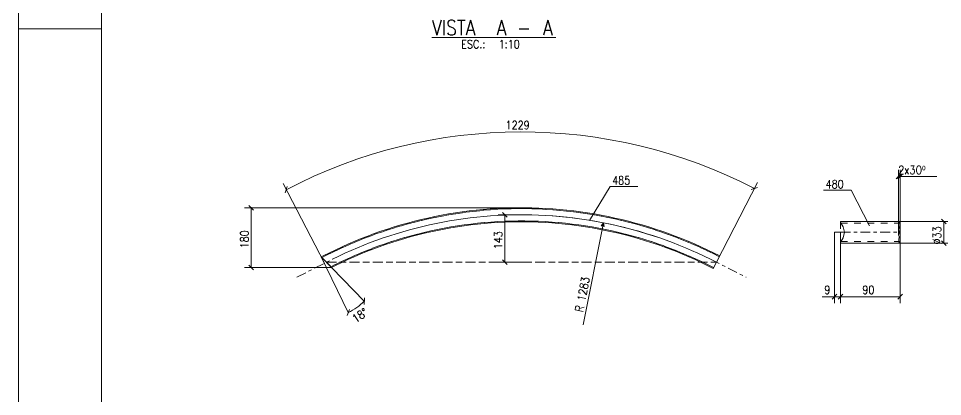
# Model space of a CAD drawing. Header units: millimetres. Extents: x 2 to 846, y 5 to 599.
# Drawn here: x 5 to 283.7, y 191.2 to 305.1 of the extents above; entities that cross this region are included whole.
import ezdxf

# ---------------------------------------------------------------- set-up
doc = ezdxf.new("R2010")
doc.units = ezdxf.units.MM
for name, pattern in [('XKITLINE00', [0]), ('XKITLINE02', [4, 2, -2]), ('XKITLINE03', [6, 3, -1, 1, -1]), ('XKITLINE06', [7, 3, -1, 2, -1])]:
    doc.linetypes.add(name, pattern=pattern)
for name, color, linetype, lineweight in [('Cota', 4, 'Continuous', 0), ('Marca da peça', 2, 'Continuous', 0), ('Objeto gráfico', 3, 'Continuous', 0), ('Outro tipo de objeto', 7, 'Continuous', 0), ('Peça', 2, 'Continuous', 0)]:
    doc.layers.add(name, color=color, linetype=linetype, lineweight=lineweight)
doc.styles.add('ROMANS', font='ROMANS__.TTF')
doc.styles.add('SIMPLEX', font='SIMPLEX_.TTF')

# ---------------------------------------------------------------- blocks, each defined once
blk = doc.blocks.new('*A11')
at = {"layer": 'Peça', "color": 4, "linetype": 'XKITLINE00', "lineweight": 0}
for p, q in [((153.55, 248.04), (155.66, 248.07)), ((155.66, 248.07), (157.77, 248.07)), ((157.77, 248.07), (159.87, 248.04)), ((128.5, 244.99), (130.56, 245.43)), ((132.63, 245.83), (130.56, 245.43)), ((134.7, 246.21), (132.63, 245.83)), ((134.7, 246.21), (136.78, 246.54)), ((136.78, 246.54), (138.87, 246.85)), ((138.87, 246.85), (140.96, 247.12)), ((140.96, 247.12), (143.05, 247.36)), ((143.05, 247.36), (145.14, 247.56)), ((145.14, 247.56), (147.24, 247.73)), ((147.24, 247.73), (149.34, 247.87)), ((149.34, 247.87), (151.45, 247.97)), ((151.45, 247.97), (153.55, 248.04)), ((159.87, 248.04), (161.98, 247.97)), ((161.98, 247.97), (164.08, 247.87)), ((166.18, 247.73), (164.08, 247.87)), ((168.28, 247.56), (166.18, 247.73)), ((168.28, 247.56), (170.38, 247.36)), ((170.38, 247.36), (172.47, 247.12)), ((172.47, 247.12), (174.56, 246.85)), ((174.56, 246.85), (176.64, 246.54)), ((176.64, 246.54), (178.72, 246.21)), ((178.72, 246.21), (180.79, 245.83)), ((180.79, 245.83), (182.86, 245.43)), ((182.86, 245.43), (184.92, 244.99)), ((118.33, 242.3), (120.34, 242.9)), ((120.34, 242.9), (122.37, 243.47)), ((122.37, 243.47), (124.41, 244.01)), ((124.41, 244.01), (126.45, 244.52)), ((126.45, 244.52), (128.5, 244.99)), ((137.43, 242.35), (139.45, 242.65)), ((139.45, 242.65), (141.47, 242.91)), ((141.47, 242.91), (143.49, 243.14)), ((143.49, 243.14), (145.52, 243.34)), ((145.52, 243.34), (147.55, 243.5)), ((149.58, 243.63), (147.55, 243.5)), ((151.62, 243.73), (149.58, 243.63)), ((151.62, 243.73), (153.66, 243.8)), ((153.66, 243.8), (155.69, 243.83)), ((155.69, 243.83), (157.73, 243.83)), ((157.73, 243.83), (159.77, 243.8)), ((159.77, 243.8), (161.8, 243.73)), ((161.8, 243.73), (163.84, 243.63)), ((163.84, 243.63), (165.87, 243.5)), ((165.87, 243.5), (167.9, 243.34)), ((167.9, 243.34), (169.93, 243.14)), ((169.93, 243.14), (171.96, 242.91)), ((171.96, 242.91), (173.98, 242.65)), ((173.98, 242.65), (175.99, 242.35)), ((184.92, 244.99), (186.97, 244.52)), ((186.97, 244.52), (189.02, 244.01)), ((189.02, 244.01), (191.05, 243.47)), ((191.05, 243.47), (193.08, 242.9)), ((193.08, 242.9), (195.1, 242.3)), ((110.36, 239.56), (112.34, 240.29)), ((112.34, 240.29), (114.32, 240.99)), ((114.32, 240.99), (116.32, 241.66)), ((116.32, 241.66), (118.33, 242.3)), ((123.49, 239.38), (125.46, 239.9)), ((125.46, 239.9), (127.44, 240.39)), ((127.44, 240.39), (129.42, 240.85)), ((129.42, 240.85), (131.41, 241.27)), ((131.41, 241.27), (133.41, 241.67)), ((133.41, 241.67), (135.42, 242.03)), ((135.42, 242.03), (137.43, 242.35)), ((175.99, 242.35), (178, 242.03)), ((178, 242.03), (180.01, 241.67)), ((182.01, 241.27), (180.01, 241.67)), ((184, 240.85), (182.01, 241.27)), ((184, 240.85), (185.99, 240.39)), ((185.99, 240.39), (187.97, 239.9)), ((187.97, 239.9), (189.94, 239.38)), ((195.1, 242.3), (197.11, 241.66)), ((199.1, 240.99), (197.11, 241.66)), ((201.09, 240.29), (199.1, 240.99)), ((201.09, 240.29), (203.06, 239.56)), ((102.59, 236.32), (104.51, 237.17)), ((104.51, 237.17), (106.45, 238)), ((106.45, 238), (108.4, 238.8)), ((108.4, 238.8), (110.36, 239.56)), ((113.78, 236.31), (115.7, 236.99)), ((117.63, 237.63), (115.7, 236.99)), ((119.57, 238.25), (117.63, 237.63)), ((119.57, 238.25), (121.53, 238.83)), ((121.53, 238.83), (123.49, 239.38)), ((189.94, 239.38), (191.9, 238.83)), ((191.9, 238.83), (193.85, 238.25)), ((193.85, 238.25), (195.79, 237.63)), ((195.79, 237.63), (197.72, 236.99)), ((197.72, 236.99), (199.65, 236.31)), ((203.06, 239.56), (205.03, 238.8)), ((205.03, 238.8), (206.98, 238)), ((206.98, 238), (208.91, 237.17)), ((208.91, 237.17), (210.84, 236.32)), ((96.91, 233.56), (98.79, 234.51)), ((100.68, 235.43), (98.79, 234.51)), ((102.59, 236.32), (100.68, 235.43)), ((108.08, 234.09), (109.97, 234.86)), ((109.97, 234.86), (111.87, 235.6)), ((111.87, 235.6), (113.78, 236.31)), ((199.65, 236.31), (201.56, 235.6)), ((201.56, 235.6), (203.46, 234.86)), ((203.46, 234.86), (205.34, 234.09)), ((210.84, 236.32), (212.74, 235.43)), ((212.74, 235.43), (214.64, 234.51)), ((214.64, 234.51), (216.52, 233.56)), ((96.34, 233.26), (96.91, 233.56)), ((96.34, 233.26), (97.29, 232.28)), ((97.88, 231.67), (97.29, 232.28)), ((97.88, 231.67), (98.47, 231.06)), ((100.67, 230.71), (102.5, 231.6)), ((102.5, 231.6), (104.35, 232.46)), ((104.35, 232.46), (106.21, 233.29)), ((106.21, 233.29), (108.08, 234.09)), ((205.34, 234.09), (207.22, 233.29)), ((207.22, 233.29), (209.08, 232.46)), ((209.08, 232.46), (210.92, 231.6)), ((212.76, 230.71), (210.92, 231.6)), ((214.57, 229.79), (216.52, 233.56)), ((99.31, 230.2), (98.47, 231.06)), ((99.43, 230.08), (99.31, 230.2)), ((99.43, 230.08), (100.67, 230.71)), ((214.57, 229.79), (212.76, 230.71))]:
    blk.add_line(p, q, dxfattribs=at)
at = {"layer": 'Peça', "color": 7, "linetype": 'XKITLINE02', "lineweight": 0}
for p, q in [((132.68, 245.57), (130.62, 245.17)), ((134.75, 245.94), (132.68, 245.57)), ((136.82, 246.28), (134.75, 245.94)), ((138.9, 246.59), (136.82, 246.28)), ((140.99, 246.86), (138.9, 246.59)), ((143.08, 247.09), (140.99, 246.86)), ((145.17, 247.3), (143.08, 247.09)), ((147.26, 247.47), (145.17, 247.3)), ((149.36, 247.6), (147.26, 247.47)), ((151.46, 247.71), (149.36, 247.6)), ((153.56, 247.77), (151.46, 247.71)), ((155.66, 247.81), (153.56, 247.77)), ((157.76, 247.81), (155.66, 247.81)), ((159.86, 247.77), (157.76, 247.81)), ((161.97, 247.71), (159.86, 247.77)), ((164.06, 247.6), (161.97, 247.71)), ((166.16, 247.47), (164.06, 247.6)), ((168.26, 247.3), (166.16, 247.47)), ((170.35, 247.09), (168.26, 247.3)), ((172.44, 246.86), (170.35, 247.09)), ((174.52, 246.59), (172.44, 246.86)), ((176.6, 246.28), (174.52, 246.59)), ((178.68, 245.94), (176.6, 246.28)), ((180.74, 245.57), (178.68, 245.94)), ((182.81, 245.17), (180.74, 245.57)), ((120.42, 242.65), (118.4, 242.05)), ((122.44, 243.22), (120.42, 242.65)), ((124.47, 243.76), (122.44, 243.22)), ((126.51, 244.26), (124.47, 243.76)), ((128.56, 244.73), (126.51, 244.26)), ((130.62, 245.17), (128.56, 244.73)), ((137.39, 242.62), (135.37, 242.29)), ((139.41, 242.91), (137.39, 242.62)), ((141.44, 243.18), (139.41, 242.91)), ((143.46, 243.41), (141.44, 243.18)), ((145.5, 243.6), (143.46, 243.41)), ((147.53, 243.77), (145.5, 243.6)), ((149.57, 243.9), (147.53, 243.77)), ((151.61, 244), (149.57, 243.9)), ((153.65, 244.06), (151.61, 244)), ((155.69, 244.1), (153.65, 244.06)), ((157.73, 244.1), (155.69, 244.1)), ((159.77, 244.06), (157.73, 244.1)), ((161.82, 244), (159.77, 244.06)), ((163.86, 243.9), (161.82, 244)), ((165.89, 243.77), (163.86, 243.9)), ((167.93, 243.6), (165.89, 243.77)), ((169.96, 243.41), (167.93, 243.6)), ((171.99, 243.18), (169.96, 243.41)), ((174.01, 242.91), (171.99, 243.18)), ((176.03, 242.62), (174.01, 242.91)), ((178.05, 242.29), (176.03, 242.62)), ((184.86, 244.73), (182.81, 245.17)), ((186.91, 244.26), (184.86, 244.73)), ((188.95, 243.76), (186.91, 244.26)), ((190.98, 243.22), (188.95, 243.76)), ((193.01, 242.65), (190.98, 243.22)), ((195.02, 242.05), (193.01, 242.65)), ((112.43, 240.05), (110.45, 239.31)), ((114.41, 240.74), (112.43, 240.05)), ((116.4, 241.41), (114.41, 240.74)), ((118.4, 242.05), (116.4, 241.41)), ((125.39, 240.16), (123.42, 239.64)), ((127.37, 240.65), (125.39, 240.16)), ((129.36, 241.11), (127.37, 240.65)), ((131.36, 241.53), (129.36, 241.11)), ((133.36, 241.93), (131.36, 241.53)), ((135.37, 242.29), (133.36, 241.93)), ((180.06, 241.93), (178.05, 242.29)), ((182.06, 241.53), (180.06, 241.93)), ((184.06, 241.11), (182.06, 241.53)), ((186.05, 240.65), (184.06, 241.11)), ((188.03, 240.16), (186.05, 240.65)), ((190.01, 239.64), (188.03, 240.16)), ((197.02, 241.41), (195.02, 242.05)), ((199.02, 240.74), (197.02, 241.41)), ((201, 240.05), (199.02, 240.74)), ((202.97, 239.31), (201, 240.05)), ((104.62, 236.93), (102.7, 236.07)), ((106.55, 237.76), (104.62, 236.93)), ((108.5, 238.55), (106.55, 237.76)), ((110.45, 239.31), (108.5, 238.55)), ((115.61, 237.24), (113.69, 236.56)), ((117.55, 237.88), (115.61, 237.24)), ((119.5, 238.5), (117.55, 237.88)), ((121.45, 239.09), (119.5, 238.5)), ((123.42, 239.64), (121.45, 239.09)), ((191.97, 239.09), (190.01, 239.64)), ((193.93, 238.5), (191.97, 239.09)), ((195.87, 237.88), (193.93, 238.5)), ((197.81, 237.24), (195.87, 237.88)), ((199.74, 236.56), (197.81, 237.24)), ((204.93, 238.55), (202.97, 239.31)), ((206.87, 237.76), (204.93, 238.55)), ((208.81, 236.93), (206.87, 237.76)), ((210.73, 236.07), (208.81, 236.93)), ((98.9, 234.27), (97.03, 233.32)), ((100.79, 235.19), (98.9, 234.27)), ((102.7, 236.07), (100.79, 235.19)), ((107.98, 234.33), (106.1, 233.53)), ((109.87, 235.11), (107.98, 234.33)), ((111.77, 235.85), (109.87, 235.11)), ((113.69, 236.56), (111.77, 235.85)), ((201.65, 235.85), (199.74, 236.56)), ((203.55, 235.11), (201.65, 235.85)), ((205.44, 234.33), (203.55, 235.11)), ((207.32, 233.53), (205.44, 234.33)), ((212.63, 235.19), (210.73, 236.07)), ((214.52, 234.27), (212.63, 235.19)), ((214.52, 234.27), (216.4, 233.32)), ((96.34, 233.26), (96.53, 233.06)), ((96.53, 233.06), (97.03, 233.32)), ((97.29, 232.28), (96.53, 233.06)), ((96.53, 233.06), (96.63, 232.95)), ((96.53, 233.06), (97.29, 232.28)), ((97.29, 232.28), (97.36, 232.2)), ((97.29, 232.28), (97.88, 231.67)), ((98.47, 231.06), (97.88, 231.67)), ((102.39, 231.84), (100.55, 230.94)), ((104.24, 232.7), (102.39, 231.84)), ((106.1, 233.53), (104.24, 232.7)), ((209.19, 232.7), (207.32, 233.53)), ((211.04, 231.84), (209.19, 232.7)), ((211.04, 231.84), (212.87, 230.94)), ((98.4, 231.14), (99.23, 230.28)), ((99.13, 230.38), (98.4, 231.14)), ((99.23, 230.28), (98.97, 230.55)), ((99.13, 230.38), (99.43, 230.08)), ((99.23, 230.28), (100.55, 230.94)), ((212.87, 230.94), (214.7, 230.02))]:
    blk.add_line(p, q, dxfattribs=at)
at = {"layer": 'Peça', "color": 7, "linetype": 'XKITLINE03', "lineweight": 0}
for p, q in [((143.27, 245.25), (145.33, 245.45)), ((145.33, 245.45), (147.4, 245.62)), ((147.4, 245.62), (149.46, 245.75)), ((149.46, 245.75), (151.53, 245.85)), ((151.53, 245.85), (153.6, 245.92)), ((153.6, 245.92), (155.68, 245.95)), ((155.68, 245.95), (157.75, 245.95)), ((157.75, 245.95), (159.82, 245.92)), ((159.82, 245.92), (161.89, 245.85)), ((161.89, 245.85), (163.96, 245.75)), ((163.96, 245.75), (166.03, 245.62)), ((166.03, 245.62), (168.09, 245.45)), ((168.09, 245.45), (170.15, 245.25)), ((126.94, 242.46), (128.96, 242.92)), ((128.96, 242.92), (130.99, 243.35)), ((130.99, 243.35), (133.02, 243.75)), ((133.02, 243.75), (135.06, 244.12)), ((135.06, 244.12), (137.11, 244.45)), ((137.11, 244.45), (139.16, 244.75)), ((139.16, 244.75), (141.21, 245.02)), ((141.21, 245.02), (143.27, 245.25)), ((170.15, 245.25), (172.21, 245.02)), ((172.21, 245.02), (174.27, 244.75)), ((174.27, 244.75), (176.32, 244.45)), ((176.32, 244.45), (178.36, 244.12)), ((178.36, 244.12), (180.4, 243.75)), ((180.4, 243.75), (182.43, 243.35)), ((182.43, 243.35), (184.46, 242.92)), ((184.46, 242.92), (186.48, 242.46)), ((116.98, 239.65), (118.95, 240.27)), ((118.95, 240.27), (120.94, 240.87)), ((120.94, 240.87), (122.93, 241.43)), ((122.93, 241.43), (124.93, 241.96)), ((124.93, 241.96), (126.94, 242.46)), ((186.48, 242.46), (188.49, 241.96)), ((188.49, 241.96), (190.49, 241.43)), ((190.49, 241.43), (192.49, 240.87)), ((192.49, 240.87), (194.47, 240.27)), ((194.47, 240.27), (196.45, 239.65)), ((109.18, 236.83), (111.11, 237.58)), ((111.11, 237.58), (113.06, 238.3)), ((113.06, 238.3), (115.01, 238.99)), ((115.01, 238.99), (116.98, 239.65)), ((196.45, 239.65), (198.41, 238.99)), ((198.41, 238.99), (200.37, 238.3)), ((200.37, 238.3), (202.31, 237.58)), ((202.31, 237.58), (204.24, 236.83)), ((101.59, 233.51), (103.47, 234.39)), ((103.47, 234.39), (105.36, 235.23)), ((105.36, 235.23), (107.27, 236.05)), ((107.27, 236.05), (109.18, 236.83)), ((204.24, 236.83), (206.16, 236.05)), ((206.16, 236.05), (208.06, 235.23)), ((208.06, 235.23), (209.96, 234.39)), ((209.96, 234.39), (211.83, 233.51)), ((88.95, 227.16), (99.73, 232.61)), ((99.73, 232.61), (101.59, 233.51)), ((211.83, 233.51), (213.7, 232.61)), ((213.7, 232.61), (224.47, 227.16))]:
    blk.add_line(p, q, dxfattribs=at)
blk = doc.blocks.new('*A12')
at = {"layer": 'Peça', "color": 4, "linetype": 'XKITLINE00', "lineweight": 0}
for p, q in [((252.95, 243.94), (270.45, 243.94)), ((252.95, 243.94), (252.95, 243.65)), ((252.95, 243.65), (253.81, 242.36)), ((270.45, 243.94), (270.75, 243.93)), ((270.7, 243.72), (270.45, 243.94)), ((270.55, 243.08), (270.7, 243.72)), ((270.7, 241.96), (270.55, 243.08)), ((270.75, 243.93), (270.95, 243.82)), ((270.95, 243.82), (270.95, 237.54)), ((253.81, 242.36), (254.15, 240.68)), ((253.81, 238.99), (254.15, 240.68)), ((270.45, 241.58), (270.7, 241.96)), ((270.75, 240.7), (270.45, 241.58)), ((270.45, 239.83), (270.75, 240.7)), ((270.7, 239.45), (270.45, 239.83)), ((253.81, 238.99), (252.95, 237.7)), ((252.95, 237.43), (252.95, 237.7)), ((252.95, 237.43), (252.95, 237.41)), ((252.95, 237.41), (252.95, 237.43)), ((252.95, 237.41), (270.45, 237.41)), ((270.45, 237.43), (270.7, 237.65)), ((270.75, 237.42), (270.45, 237.43)), ((270.45, 237.41), (270.75, 237.42)), ((270.55, 238.31), (270.7, 239.45)), ((270.7, 237.65), (270.55, 238.31)), ((270.75, 237.42), (270.95, 237.54))]:
    blk.add_line(p, q, dxfattribs=at)
at = {"layer": 'Peça', "color": 7, "linetype": 'XKITLINE02', "lineweight": 0}
for p, q in [((253.1, 243.43), (270.95, 243.43)), ((270.75, 243.93), (270.45, 243.92)), ((270.45, 243.92), (270.7, 243.7)), ((270.7, 243.7), (270.55, 243.04)), ((270.55, 243.04), (270.7, 241.91)), ((270.7, 241.91), (270.45, 241.52)), ((270.45, 241.52), (270.75, 240.65)), ((270.75, 240.65), (270.45, 239.78)), ((270.45, 239.78), (270.7, 239.39)), ((253.1, 237.93), (270.95, 237.93)), ((270.7, 237.63), (270.45, 237.41)), ((270.7, 239.39), (270.55, 238.27)), ((270.55, 238.27), (270.7, 237.63)), ((270.95, 237.93), (270.95, 237.94))]:
    blk.add_line(p, q, dxfattribs=at)
at = {"layer": 'Peça', "color": 7, "linetype": 'XKITLINE03', "lineweight": 0}
blk.add_line((252.95, 240.68), (270.95, 240.68), dxfattribs=at)
blk = doc.blocks.new('*A48')
at = {"layer": 'Objeto gráfico', "color": 7, "linetype": 'XKITLINE06', "lineweight": 0}
blk.add_line((97.88, 231.67), (215.55, 231.67), dxfattribs=at)
blk = doc.blocks.new('*A49')
at = {"layer": 'Objeto gráfico', "color": 7, "linetype": 'XKITLINE06', "lineweight": 0}
blk.add_line((96.34, 233.26), (97.24, 231.4), dxfattribs=at)
blk = doc.blocks.new('*A50')
at = {"layer": 'Objeto gráfico', "color": 7, "linetype": 'XKITLINE06', "lineweight": 0}
blk.add_line((252.95, 240.68), (251.15, 240.68), dxfattribs=at)
blk = doc.blocks.new('*A51')
at = {"layer": 'Objeto gráfico', "color": 7, "linetype": 'XKITLINE06', "lineweight": 0}
blk.add_line((252.95, 237.7), (252.95, 243.65), dxfattribs=at)
blk = doc.blocks.new('*A87')
at = {"layer": 'Outro tipo de objeto', "color": 1, "linetype": 'XKITLINE00', "lineweight": 0}
blk.add_line((129.72, 299.35), (167.05, 299.35), dxfattribs=at)
at = {"layer": 'Outro tipo de objeto', "color": 1, "style": 'ROMANS', "width": 0.85}
for s, p in [('VISTA', (129.72, 300.1)), ('A', (149.24, 300.1)), ('A', (163.17, 300.1)), ('-', (155.37, 300.1))]:
    blk.add_text(s, height=4.5, dxfattribs=at).set_placement(p)
at = {"layer": 'Outro tipo de objeto', "color": 3, "style": 'ROMANS', "width": 0.85}
for s, p in [('ESC.:', (138.53, 296.1)), ('1:10', (149.85, 296.1))]:
    blk.add_text(s, height=2.5, dxfattribs=at).set_placement(p)
blk = doc.blocks.new('*A88')
at = {"layer": 'Cota', "color": 7, "linetype": 'XKITLINE00', "lineweight": 0}
for p, q in [((156.71, 248.07), (73.17, 248.07)), ((74.52, 248.78), (75.93, 247.36)), ((75.22, 230.08), (75.22, 248.07)), ((99.43, 230.08), (73.17, 230.08)), ((74.52, 230.79), (75.93, 229.37))]:
    blk.add_line(p, q, dxfattribs=at)
at = {"layer": 'Cota', "color": 3}
for p in [(75.22, 248.07), (75.22, 230.08)]:
    blk.add_point(p, dxfattribs=at)
at = {"layer": 'Cota', "color": 3, "style": 'SIMPLEX', "width": 0.85}
blk.add_text('180', height=2.5, rotation=90.0002, dxfattribs=at).set_placement((74.42, 235.83))
blk = doc.blocks.new('*A89')
at = {"layer": 'Cota'}
blk.add_hatch(color=7, dxfattribs=at).paths.add_polyline_path([(180.74, 242.67), (181.42, 243.55), (181.71, 242.48)], flags=17)
at = {"layer": 'Cota', "color": 7, "linetype": 'XKITLINE00', "lineweight": 0}
for p, q in [((181.42, 243.55), (175.38, 212.79)), ((180.74, 242.67), (181.42, 243.55)), ((181.71, 242.48), (180.74, 242.67)), ((181.71, 242.48), (181.42, 243.55))]:
    blk.add_line(p, q, dxfattribs=at)
blk.add_arc((156.71, 117.66), 128.3, 71.0325, 86.7616, dxfattribs=at)
at = {"layer": 'Cota', "color": 3, "style": 'SIMPLEX', "width": 0.85}
blk.add_text('R 1283', height=2.5, rotation=78.8963, dxfattribs=at).set_placement((175.29, 216.49))
blk = doc.blocks.new('*A90')
at = {"layer": 'Cota', "color": 7, "linetype": 'XKITLINE00', "lineweight": 0}
for p, q in [((156.71, 245.95), (149.69, 245.95)), ((151.04, 246.66), (152.45, 245.25)), ((151.74, 231.67), (151.74, 245.95)), ((159.08, 231.67), (149.69, 231.67)), ((151.04, 232.38), (152.45, 230.96))]:
    blk.add_line(p, q, dxfattribs=at)
at = {"layer": 'Cota', "color": 3}
for p in [(151.74, 245.95), (151.74, 231.67)]:
    blk.add_point(p, dxfattribs=at)
at = {"layer": 'Cota', "color": 3, "style": 'SIMPLEX', "width": 0.85}
blk.add_text('143', height=2.5, rotation=90.0002, dxfattribs=at).set_placement((150.94, 235.56))
blk = doc.blocks.new('*A91')
at = {"layer": 'Cota', "color": 7, "linetype": 'XKITLINE00', "lineweight": 0}
for p, q in [((97.32, 231.38), (84.8, 255.34)), ((86.05, 254.47), (85.45, 252.57)), ((215.55, 231.67), (227.94, 255.69)), ((227.95, 254.17), (226.05, 253.56))]:
    blk.add_line(p, q, dxfattribs=at)
blk.add_arc((156.71, 117.66), 153.28, 62.7053, 117.577, dxfattribs=at)
at = {"layer": 'Cota', "color": 7}
for p in [(227, 253.87), (85.75, 253.52)]:
    blk.add_point(p, dxfattribs=at)
at = {"layer": 'Cota', "color": 3, "style": 'SIMPLEX', "width": 0.85}
blk.add_text('1229', height=2.5, rotation=0.1432, dxfattribs=at).set_placement((151.92, 271.72))
blk = doc.blocks.new('*A92')
at = {"layer": 'Cota', "color": 7, "linetype": 'XKITLINE00', "lineweight": 0}
for p, q in [((96.34, 233.26), (109.31, 219.91)), ((109.31, 219.91), (96.34, 233.26)), ((104.47, 216.51), (96.34, 233.26)), ((109.3, 218.91), (109.33, 220.91)), ((104.14, 215.57), (104.8, 217.46))]:
    blk.add_line(p, q, dxfattribs=at)
blk.add_arc((96.34, 233.26), 18.62, 295.9069, 314.1958, dxfattribs=at)
at = {"layer": 'Cota', "color": 7}
for p in [(109.31, 219.91), (104.47, 216.51)]:
    blk.add_point(p, dxfattribs=at)
at = {"layer": 'Cota', "color": 3, "style": 'ROMANS', "width": 0.85}
blk.add_text('18°', height=2.5, rotation=35.0536, dxfattribs=at).set_placement((106.78, 213.26))
blk = doc.blocks.new('*A93')
at = {"layer": 'Marca da peça', "color": 7, "linetype": 'XKITLINE00', "lineweight": 0}
for p, q in [((177.23, 244.27), (183.46, 254.49)), ((183.46, 254.49), (191.81, 254.49))]:
    blk.add_line(p, q, dxfattribs=at)
at = {"layer": 'Marca da peça', "color": 4, "style": 'ROMANS', "width": 0.85}
blk.add_text('485', height=2.5, dxfattribs=at).set_placement((184.06, 255.09))
blk = doc.blocks.new('*A94')
at = {"layer": 'Cota', "color": 7, "linetype": 'XKITLINE00', "lineweight": 0}
for p, q in [((270.95, 240.68), (270.95, 219.29)), ((252.95, 237.39), (252.95, 219.29)), ((253.65, 222), (252.24, 220.58)), ((252.95, 221.29), (270.95, 221.29)), ((271.65, 222), (270.24, 220.58))]:
    blk.add_line(p, q, dxfattribs=at)
at = {"layer": 'Cota', "color": 3}
for p in [(252.95, 221.29), (270.95, 221.29)]:
    blk.add_point(p, dxfattribs=at)
at = {"layer": 'Cota', "color": 3, "style": 'ROMANS', "width": 0.85}
blk.add_text('90', height=2.5, dxfattribs=at).set_placement((259.56, 222.09))
blk = doc.blocks.new('*A95')
at = {"layer": 'Cota', "color": 7, "linetype": 'XKITLINE00', "lineweight": 0}
for p, q in [((251.15, 240.68), (251.15, 219.29)), ((252.95, 237.39), (252.95, 219.29)), ((251.15, 221.29), (247.42, 221.29)), ((251.15, 221.29), (247.42, 221.29)), ((251.85, 222), (250.44, 220.58)), ((251.15, 221.29), (252.95, 221.29)), ((253.65, 222), (252.24, 220.58))]:
    blk.add_line(p, q, dxfattribs=at)
at = {"layer": 'Cota', "color": 3}
for p in [(251.15, 221.29), (252.95, 221.29)]:
    blk.add_point(p, dxfattribs=at)
at = {"layer": 'Cota', "color": 3, "style": 'ROMANS', "width": 0.85}
blk.add_text('9', height=2.5, dxfattribs=at).set_placement((248.09, 222.09))
blk = doc.blocks.new('*A96')
at = {"layer": 'Cota', "color": 7, "linetype": 'XKITLINE00', "lineweight": 0}
for p, q in [((270.45, 239.83), (270.45, 259.55)), ((270.95, 240.68), (270.95, 259.55)), ((271.15, 258.21), (269.74, 256.79)), ((271.65, 258.21), (270.24, 256.79)), ((270.45, 257.5), (270.95, 257.5)), ((270.95, 257.5), (275.21, 257.5)), ((270.95, 257.5), (282.01, 257.5))]:
    blk.add_line(p, q, dxfattribs=at)
at = {"layer": 'Cota', "color": 3}
for p in [(270.45, 257.5), (270.95, 257.5)]:
    blk.add_point(p, dxfattribs=at)
at = {"layer": 'Cota', "color": 3, "style": 'ROMANS', "width": 0.85}
blk.add_text('\xa02x3Oº', height=2.5, dxfattribs=at).set_placement((269.26, 258.2))
blk = doc.blocks.new('*A97')
at = {"layer": 'Cota', "color": 7, "linetype": 'XKITLINE00', "lineweight": 0}
for p, q in [((270.43, 243.95), (286.09, 243.95)), ((283.39, 244.66), (284.8, 243.24)), ((284.09, 237.42), (284.09, 243.95)), ((270.6, 237.42), (286.09, 237.42)), ((283.39, 238.12), (284.8, 236.71))]:
    blk.add_line(p, q, dxfattribs=at)
at = {"layer": 'Cota', "color": 3}
for p in [(284.09, 243.95), (284.09, 237.42)]:
    blk.add_point(p, dxfattribs=at)
at = {"layer": 'Cota', "color": 3, "style": 'ROMANS', "width": 0.85}
blk.add_text('Ø33', height=2.5, rotation=90.0002, dxfattribs=at).set_placement((283.29, 236.99))
blk = doc.blocks.new('*A98')
at = {"layer": 'Marca da peça', "color": 7, "linetype": 'XKITLINE00', "lineweight": 0}
for p in [(247.86, 253.33), (261.75, 242.65)]:
    blk.add_line(p, (256.21, 253.33), dxfattribs=at)
at = {"layer": 'Marca da peça', "color": 4, "style": 'ROMANS', "width": 0.85}
blk.add_text('480', height=2.5, dxfattribs=at).set_placement((248.46, 253.93))

msp = doc.modelspace()

# ---------------------------------------------------------------- linework, layer by layer
at = {"layer": 'Outro tipo de objeto', "color": 7, "linetype": 'XKITLINE00', "lineweight": 0}
msp.add_line((5.04, 599), (5.04, 5.04), dxfattribs=at)
at = {"layer": 'Outro tipo de objeto', "color": 6, "linetype": 'XKITLINE00', "lineweight": 0}
msp.add_line((30, 589), (30, 15), dxfattribs=at)
at = {"layer": 'Outro tipo de objeto', "color": 2, "linetype": 'XKITLINE00', "lineweight": 0}
msp.add_line((5, 302), (30, 302), dxfattribs=at)

# ---------------------------------------------------------------- block references
at = {"lineweight": 0}
for name in ['*A87', '*A91', '*A96', '*A93', '*A98', '*A88', '*A11', '*A90', '*A89', '*A12', '*A51', '*A97', '*A95', '*A50', '*A94', '*A49', '*A92', '*A48']:
    msp.add_blockref(name, (0, 0), dxfattribs=at)

doc.saveas('drawing.dxf')
